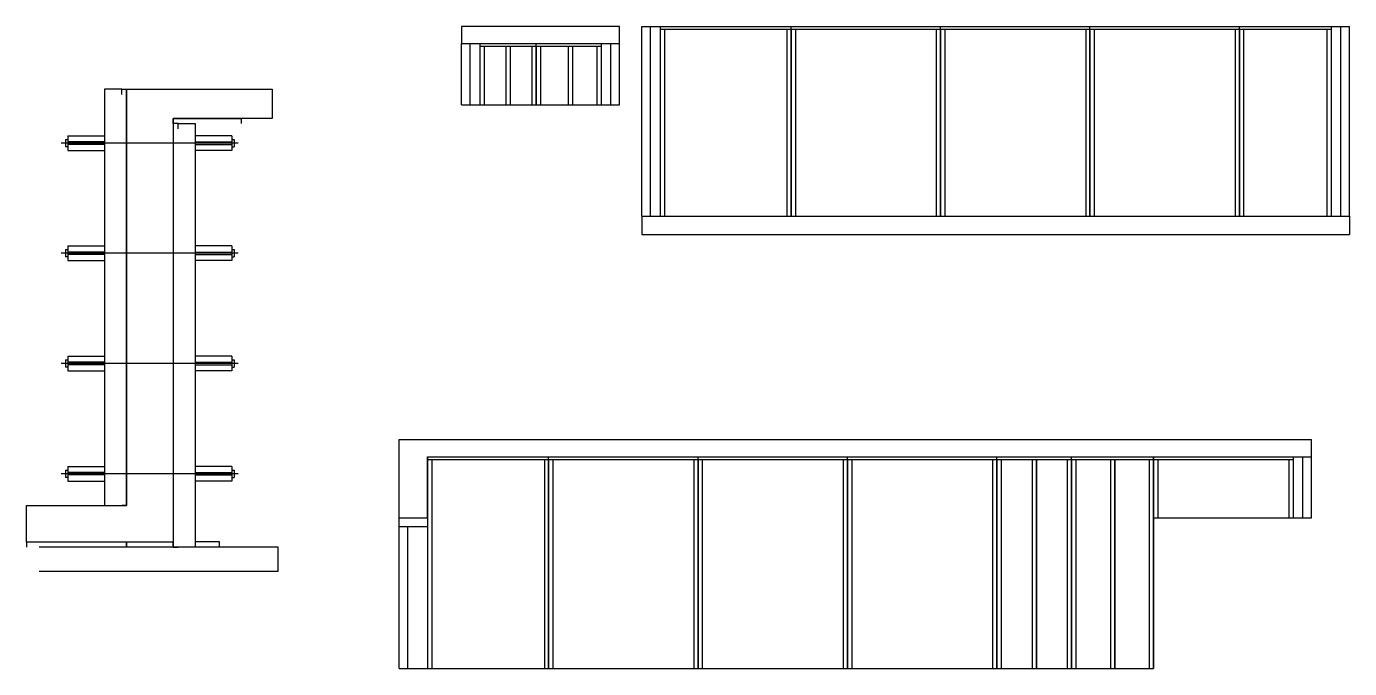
# Model space of a CAD drawing. Header units: metres. Extents: x 4955 to 6036, y 14026 to 14551.
import ezdxf

# ---------------------------------------------------------------- set-up
doc = ezdxf.new("R2010")
doc.units = ezdxf.units.M
for name, color, linetype in [('barrote', 7, 'Continuous'), ('CONCRETO', 7, 'Continuous'), ('COTA', 7, 'Continuous'), ('Madeira', 7, 'Continuous'), ('Painéis', 7, 'Continuous'), ('SARR_2.2x7', 7, 'Continuous'), ('SARR_3.5x7', 7, 'Continuous'), ('TENSOR', 7, 'Continuous')]:
    doc.layers.add(name, color=color, linetype=linetype)

msp = doc.modelspace()

# ---------------------------------------------------------------- linework, layer by layer
at = {"color": 7, "lineweight": 25}
for p, q in [((4987.2, 14458.3), (4987.2, 14452.3)), ((4987.2, 14458.3), (4989.2, 14458.3)), ((4989.2, 14461.3), (4989.2, 14449.3)), ((4989.2, 14461.3), (5019.2, 14461.3)), ((5123.2, 14461.3), (5093.2, 14461.3)), ((5123.2, 14461.3), (5123.2, 14449.3)), ((5123.2, 14458.3), (5125.2, 14458.3)), ((5125.2, 14458.3), (5125.2, 14452.3)), ((4989.2, 14452.3), (4987.2, 14452.3)), ((5019.2, 14456.3), (4989.2, 14456.3)), ((5019.2, 14454.3), (4989.2, 14454.3)), ((4989.2, 14449.3), (5019.2, 14449.3)), ((5093.2, 14456.3), (5123.2, 14456.3)), ((5093.2, 14454.3), (5123.2, 14454.3)), ((5123.2, 14449.3), (5093.2, 14449.3)), ((5123.2, 14452.3), (5125.2, 14452.3)), ((4989.2, 14371.3), (4989.2, 14359.3)), ((4989.2, 14371.3), (5019.2, 14371.3)), ((5123.2, 14371.3), (5093.2, 14371.3)), ((5123.2, 14371.3), (5123.2, 14359.3)), ((4987.2, 14368.3), (4987.2, 14362.3)), ((4987.2, 14368.3), (4989.2, 14368.3)), ((4989.2, 14362.3), (4987.2, 14362.3)), ((5019.2, 14366.3), (4989.2, 14366.3)), ((5019.2, 14364.3), (4989.2, 14364.3)), ((5093.2, 14366.3), (5123.2, 14366.3)), ((5093.2, 14364.3), (5123.2, 14364.3)), ((5123.2, 14368.3), (5125.2, 14368.3)), ((5123.2, 14362.3), (5125.2, 14362.3)), ((5125.2, 14368.3), (5125.2, 14362.3)), ((4989.2, 14359.3), (5019.2, 14359.3)), ((5123.2, 14359.3), (5093.2, 14359.3)), ((4987.2, 14278.3), (4987.2, 14272.3)), ((4987.2, 14278.3), (4989.2, 14278.3)), ((4989.2, 14281.3), (4989.2, 14269.3)), ((4989.2, 14281.3), (5019.2, 14281.3)), ((5019.2, 14276.3), (4989.2, 14276.3)), ((5019.2, 14274.3), (4989.2, 14274.3)), ((5123.2, 14281.3), (5093.2, 14281.3)), ((5093.2, 14276.3), (5123.2, 14276.3)), ((5093.2, 14274.3), (5123.2, 14274.3)), ((5123.2, 14281.3), (5123.2, 14269.3)), ((5123.2, 14278.3), (5125.2, 14278.3)), ((5125.2, 14278.3), (5125.2, 14272.3)), ((4989.2, 14272.3), (4987.2, 14272.3)), ((4989.2, 14269.3), (5019.2, 14269.3)), ((5123.2, 14269.3), (5093.2, 14269.3)), ((5123.2, 14272.3), (5125.2, 14272.3)), ((4987.2, 14188.3), (4987.2, 14182.3)), ((4987.2, 14188.3), (4989.2, 14188.3)), ((4989.2, 14191.3), (4989.2, 14179.3)), ((4989.2, 14191.3), (5019.2, 14191.3)), ((5123.2, 14191.3), (5093.2, 14191.3)), ((5123.2, 14191.3), (5123.2, 14179.3)), ((5123.2, 14188.3), (5125.2, 14188.3)), ((5125.2, 14188.3), (5125.2, 14182.3)), ((4989.2, 14182.3), (4987.2, 14182.3)), ((5019.2, 14186.3), (4989.2, 14186.3)), ((5019.2, 14184.3), (4989.2, 14184.3)), ((4989.2, 14179.3), (5019.2, 14179.3)), ((5093.2, 14186.3), (5123.2, 14186.3)), ((5093.2, 14184.3), (5123.2, 14184.3)), ((5123.2, 14179.3), (5093.2, 14179.3)), ((5123.2, 14182.3), (5125.2, 14182.3))]:
    msp.add_line(p, q, dxfattribs=at)
at = {"layer": 'barrote', "color": 7, "lineweight": 25}
msp.add_lwpolyline([(4965.7, 14105.7), (5160.9, 14105.7), (5160.9, 14125.3), (4965.7, 14125.3)], dxfattribs=at)
at = {"layer": 'CONCRETO', "color": 7, "lineweight": 25}
msp.add_lwpolyline([(5037.2, 14499.3), (5156.2, 14499.3), (5156.2, 14475.3), (5075.2, 14475.3), (5075.2, 14129.3), (4955.4, 14129.3), (4955.4, 14159.3), (5037.2, 14159.3), (5037.2, 14499.3)], dxfattribs=at)
at = {"layer": 'COTA', "color": 7, "lineweight": 25}
for p, q in [((5439.7, 14550.6), (5310.7, 14550.6)), ((5310.7, 14550.6), (5310.7, 14536.6)), ((5439.7, 14536.6), (5439.7, 14550.6)), ((5458, 14395.6), (5458, 14380.6)), ((6036, 14395.6), (6036, 14380.6)), ((5458, 14380.6), (6036, 14380.6)), ((5259.9, 14213.1), (6004.9, 14213.1)), ((5259.9, 14149.1), (5259.9, 14213.1)), ((6004.9, 14199.1), (6004.9, 14213.1))]:
    msp.add_line(p, q, dxfattribs=at)
at = {"layer": 'Madeira', "color": 7, "lineweight": 25}
for points in [[(5033.2, 14494.9), (5033.2, 14499.3), (5019.2, 14499.3), (5019.2, 14494.9)], [(5033.2, 14499.3), (5019.2, 14499.3), (5019.2, 14159.3), (5033.2, 14159.3)], [(5079.2, 14466.9), (5079.2, 14471.3), (5093.2, 14471.3), (5093.2, 14466.9)], [(5079.2, 14471.3), (5093.2, 14471.3), (5093.2, 14125.3), (5079.2, 14125.3)], [(5113.2, 14125.3), (5113.2, 14129.7), (5093.2, 14129.7), (5093.2, 14125.3)]]:
    msp.add_lwpolyline(points, dxfattribs=at)
at = {"layer": 'Painéis', "color": 7, "lineweight": 25}
for p, q in [((5458, 14550.6), (6036, 14550.6)), ((5458, 14395.6), (5458, 14550.6)), ((5580, 14395.6), (5580, 14550.6)), ((5702, 14395.6), (5702, 14550.6)), ((5824, 14395.6), (5824, 14550.6)), ((5946, 14395.6), (5946, 14550.6)), ((6036, 14395.6), (6036, 14550.6)), ((5310.7, 14536.6), (5439.7, 14536.6)), ((5310.7, 14486.6), (5310.7, 14536.6)), ((5371.7, 14486.6), (5371.7, 14536.6)), ((5439.7, 14486.6), (5439.7, 14536.6)), ((5310.7, 14486.6), (5439.7, 14486.6)), ((5458, 14395.6), (6036, 14395.6)), ((5282.9, 14199.1), (6004.9, 14199.1)), ((5282.9, 14149.1), (5282.9, 14199.1)), ((5381.9, 14026.1), (5381.9, 14199.1)), ((5503.9, 14026.1), (5503.9, 14199.1)), ((5625.9, 14026.1), (5625.9, 14199.1)), ((5747.9, 14026.1), (5747.9, 14199.1)), ((5808.9, 14026.1), (5808.9, 14199.1)), ((5875.9, 14026.1), (5875.9, 14199.1)), ((6004.9, 14149.1), (6004.9, 14199.1)), ((5259.9, 14026.1), (5259.9, 14149.1)), ((5259.9, 14149.1), (5282.9, 14149.1)), ((5875.9, 14149.1), (6004.9, 14149.1)), ((5259.9, 14026.1), (5875.9, 14026.1))]:
    msp.add_line(p, q, dxfattribs=at)
for points in [[(5033.2, 14499.3), (5037.2, 14499.3), (5037.2, 14159.3), (5033.2, 14159.3)], [(5075.2, 14471.3), (5075.2, 14475.3), (5130.8, 14475.3), (5130.8, 14471.3)], [(5079.2, 14471.3), (5075.2, 14471.3), (5075.2, 14125.3), (5079.2, 14125.3)], [(5037.2, 14125.3), (5037.2, 14129.3), (4955.4, 14129.3), (4955.4, 14125.3)], [(5075.2, 14125.3), (5075.2, 14129.3), (5037.2, 14129.3), (5037.2, 14125.3)]]:
    msp.add_lwpolyline(points, dxfattribs=at)
at = {"layer": 'SARR_2.2x7', "color": 7, "lineweight": 25}
for p, q in [((5465, 14395.6), (5465, 14550.6)), ((5473, 14548.4), (5580, 14548.4)), ((5580, 14548.4), (5702, 14548.4)), ((5702, 14548.4), (6021, 14548.4)), ((6029, 14395.6), (6029, 14550.6)), ((5317.7, 14486.6), (5317.7, 14536.6)), ((5325.7, 14534.4), (5371.7, 14534.4)), ((5371.7, 14534.4), (5424.7, 14534.4)), ((5432.7, 14486.6), (5432.7, 14536.6)), ((5997.9, 14149.1), (5997.9, 14199.1)), ((5282.9, 14196.9), (5381.9, 14196.9)), ((5381.9, 14196.9), (5503.9, 14196.9)), ((5503.9, 14196.9), (5875.9, 14196.9)), ((5875.9, 14196.9), (5989.9, 14196.9)), ((5259.9, 14142.1), (5282.9, 14142.1)), ((5266.9, 14026.1), (5266.9, 14142.1))]:
    msp.add_line(p, q, dxfattribs=at)
at = {"layer": 'SARR_3.5x7', "color": 7, "lineweight": 25}
for p, q in [((5473, 14550.6), (5473, 14395.6)), ((5476.5, 14548.4), (5476.5, 14395.6)), ((5576.5, 14548.4), (5576.5, 14395.6)), ((5580, 14548.4), (5580, 14395.6)), ((5583.5, 14548.4), (5583.5, 14395.6)), ((5698.5, 14548.4), (5698.5, 14395.6)), ((5702, 14548.4), (5702, 14395.6)), ((5705.5, 14548.4), (5705.5, 14395.6)), ((5820.5, 14548.4), (5820.5, 14395.6)), ((5824, 14548.4), (5824, 14395.6)), ((5827.5, 14548.4), (5827.5, 14395.6)), ((5942.5, 14548.4), (5942.5, 14395.6)), ((5946, 14548.4), (5946, 14395.6)), ((5949.5, 14548.4), (5949.5, 14395.6)), ((6017.5, 14548.4), (6017.5, 14395.6)), ((6021, 14550.6), (6021, 14395.6)), ((5325.7, 14536.6), (5325.7, 14486.6)), ((5329.2, 14534.4), (5329.2, 14486.6)), ((5346.9, 14534.4), (5346.9, 14486.6)), ((5350.4, 14534.4), (5350.4, 14486.6)), ((5368.2, 14534.4), (5368.2, 14486.6)), ((5371.7, 14534.4), (5371.7, 14486.6)), ((5375.2, 14534.4), (5375.2, 14486.6)), ((5397.9, 14534.4), (5397.9, 14486.6)), ((5401.4, 14534.4), (5401.4, 14486.6)), ((5421.2, 14534.4), (5421.2, 14486.6)), ((5424.7, 14536.6), (5424.7, 14486.6)), ((5325.7, 14486.6), (5329.2, 14486.6)), ((5368.2, 14486.6), (5371.7, 14486.6)), ((5371.7, 14486.6), (5375.2, 14486.6)), ((5421.2, 14486.6), (5424.7, 14486.6)), ((5473, 14395.6), (5476.5, 14395.6)), ((5698.5, 14395.6), (5702, 14395.6)), ((5702, 14395.6), (5705.5, 14395.6)), ((6017.5, 14395.6), (6021, 14395.6)), ((5282.9, 14199.1), (5282.9, 14026.1)), ((5875.9, 14199.1), (5875.9, 14026.1)), ((5989.9, 14199.1), (5989.9, 14149.1)), ((5286.4, 14196.9), (5286.4, 14026.1)), ((5378.4, 14196.9), (5378.4, 14026.1)), ((5381.9, 14196.9), (5381.9, 14026.1)), ((5385.4, 14196.9), (5385.4, 14026.1)), ((5500.4, 14196.9), (5500.4, 14026.1)), ((5503.9, 14196.9), (5503.9, 14026.1)), ((5507.4, 14196.9), (5507.4, 14026.1)), ((5622.4, 14196.9), (5622.4, 14026.1)), ((5625.9, 14196.9), (5625.9, 14026.1)), ((5629.4, 14196.9), (5629.4, 14026.1)), ((5744.4, 14196.9), (5744.4, 14026.1)), ((5747.9, 14196.9), (5747.9, 14026.1)), ((5751.4, 14196.9), (5751.4, 14026.1)), ((5776.7, 14196.9), (5776.7, 14026.1)), ((5780.2, 14196.9), (5780.2, 14026.1)), ((5780.2, 14026.1), (5780.2, 14196.9)), ((5805.4, 14196.9), (5805.4, 14026.1)), ((5808.9, 14196.9), (5808.9, 14026.1)), ((5812.4, 14196.9), (5812.4, 14026.1)), ((5840.7, 14196.9), (5840.7, 14026.1)), ((5844.2, 14196.9), (5844.2, 14026.1)), ((5844.2, 14026.1), (5844.2, 14196.9)), ((5872.4, 14196.9), (5872.4, 14026.1)), ((5879.4, 14196.9), (5879.4, 14149.1)), ((5986.4, 14196.9), (5986.4, 14149.1)), ((5274.9, 14026.1), (5278.4, 14026.1)), ((5500.4, 14026.1), (5503.9, 14026.1)), ((5503.9, 14026.1), (5507.4, 14026.1)), ((5872.4, 14026.1), (5875.9, 14026.1))]:
    msp.add_line(p, q, dxfattribs=at)
at = {"layer": 'TENSOR', "color": 7, "lineweight": 25}
for p, q in [((5128.2, 14455.3), (4983.9, 14455.3)), ((5128.2, 14365.3), (4983.9, 14365.3)), ((5128.2, 14275.3), (4983.9, 14275.3)), ((5128.2, 14185.3), (4983.9, 14185.3))]:
    msp.add_line(p, q, dxfattribs=at)

doc.saveas('drawing.dxf')
